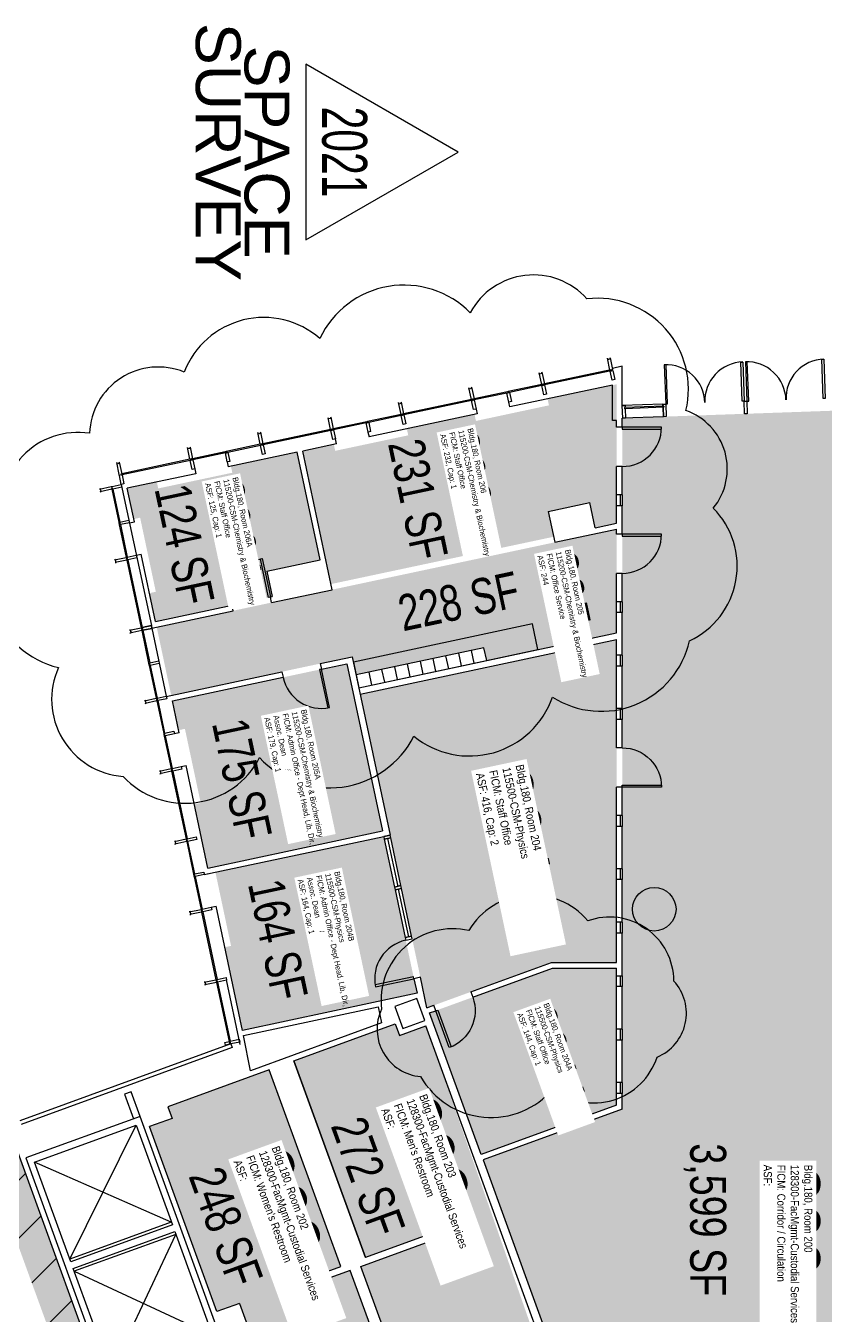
# Model space of a CAD drawing. Header units: inches. Extents: x 69211883 to 69217631, y 27675792 to 27679139.
# Drawn here: x 69214440 to 69215174, y 27677957 to 27679139 of the extents above; entities that cross this region are included whole.
import ezdxf
from ezdxf.enums import TextEntityAlignment as Align

# ---------------------------------------------------------------- set-up
doc = ezdxf.new("R2010")
doc.units = ezdxf.units.IN
doc.header["$LTSCALE"] = 0.25
doc.header["$MEASUREMENT"] = 0
doc.layers.get('0').update_dxf_attribs({"linetype": 'CONTINUOUS'})
for name, color, linetype in [('A-DOOR', 2, 'CONTINUOUS'), ('A-FLOR', 3, 'CONTINUOUS'), ('A-GLAZ', 1, 'CONTINUOUS'), ('A-IDEN-RNUM', 7, 'CONTINUOUS'), ('A-IDEN-SNUM', 4, 'CONTINUOUS'), ('A-IDEN-VNUM', 4, 'CONTINUOUS'), ('A-WALL', 5, 'CONTINUOUS'), ('AREA-TEXT', 3, 'CONTINUOUS'), ('Rooms-Capacity', 4, 'CONTINUOUS'), ('Rooms-Category-Color', 7, 'CONTINUOUS'), ('Rooms-College-Color', 7, 'CONTINUOUS'), ('Rooms-Department-Color', 7, 'CONTINUOUS'), ('Rooms-Division-Color', 7, 'CONTINUOUS'), ('Rooms-Information', 7, 'CONTINUOUS')]:
    doc.layers.add(name, color=color, linetype=linetype)
doc.layers.add('A-REV', color=1, linetype='CONTINUOUS', true_color=0xff0000)
doc.styles.add('Arial', font='arial.ttf')
doc.styles.add('CP_AREA', font='arial.ttf', dxfattribs={"height": 15})
doc.styles.add('CP_ROOMSNUMBER', font='arial.ttf', dxfattribs={"height": 1})
doc.styles.add('CP_ROOMVNUMBER', font='arial.ttf', dxfattribs={"width": 0.85, "height": 0.075})

# ---------------------------------------------------------------- blocks, each defined once
blk = doc.blocks.new('Z08D36')
at = {"linetype": 'Continuous', "lineweight": -3}
blk.add_lwpolyline([(-18, 0), (-16.25, 0), (-16.25, 36), (-18, 36)], close=True, dxfattribs=at)
blk.add_arc((-18, 0), 36, 0, 90)
blk = doc.blocks.new('Space Revision')
at = {"layer": 'A-REV', "transparency": 16777216}
blk.add_lwpolyline([(0, 2.538), (-1.465, 0), (1.465, 0)], close=True, dxfattribs=at)
at = {"layer": 'A-REV', "transparency": 16777216, "insert": (0, -0.274), "char_height": 0.75, "attachment_point": 2, "line_spacing_factor": 0.65, "style": 'Arial'}
blk.add_mtext_dynamic_manual_height_columns('SPACE\\PSURVEY', width=1.2391, gutter_width=0.0182, heights=[0], dxfattribs=at)
at = {"layer": 'A-REV', "style": 'Arial', "flags": 1}
blk.add_attdef('UPDATES', text='', height=0.75, dxfattribs=at).set_placement((1.499, 1.084), align=Align.TOP_LEFT)
at = {"layer": 'A-REV', "transparency": 16777216, "style": 'Arial', "width": 0.65}
blk.add_attdef('YEAR', text='', height=0.75, dxfattribs=at).set_placement((0, 0.646), align=Align.MIDDLE_CENTER)

msp = doc.modelspace()

# ---------------------------------------------------------------- hatches: boundary and pattern name
at = {"layer": 'Rooms-Capacity'}
h = msp.add_hatch(dxfattribs=at)
h.set_pattern_fill('ANSI31', color=256, scale=300, style=0)
h.set_pattern_definition([(45, (0, 0), (-26.516504294, 26.516504294), [])])
h.paths.add_polyline_path([(69214309.6, 27678175.8), (69214367.1, 27678196.8), (69214365, 27678202.4), (69214394.3, 27678213.1), (69214543.9, 27677802.3), (69214454.3, 27677769.7), (69214464.9, 27677740.9), (69214440.4, 27677732)])
at = {"layer": 'Rooms-Category-Color', "true_color": 0xfa9ba3}
for points in [[(69214790.1, 27678769.5), (69214791.4, 27678763.6), (69214724.4, 27678749.4), (69214723.1, 27678755.3), (69214694.6, 27678749.2), (69214720.6, 27678627.2), (69214924.9, 27678670.6), (69214919.9, 27678693.8), (69214958.1, 27678701.9), (69214963, 27678678.7), (69214982.6, 27678682.9), (69214982.6, 27678810.4), (69214919.3, 27678796.9), (69214920.5, 27678791.1), (69214853.5, 27678776.8), (69214852.3, 27678782.7)], [(69214554, 27678618.9), (69214559.5, 27678592.9), (69214666.7, 27678615.7), (69214661.7, 27678638.9), (69214710.5, 27678649.3), (69214689.5, 27678748.1), (69214628.7, 27678735.2), (69214630, 27678729.3), (69214562, 27678714.9), (69214560.8, 27678720.7), (69214533.6, 27678715), (69214539.6, 27678686.8), (69214545.4, 27678688.1), (69214559.8, 27678620.1), (69214554, 27678618.9)], [(69214860.9, 27678568.8), (69214863.4, 27678557.1), (69214982.6, 27678582.4), (69214982.6, 27678677.5), (69214927.4, 27678665.8), (69214760.8, 27678630.4), (69214725.6, 27678622.9), (69214716.1, 27678620.9), (69214560.6, 27678587.8), (69214573.9, 27678525.2), (69214740, 27678560.5), (69214743.6, 27678543.9)], [(69214747.3, 27678526.3), (69214808.5, 27678238.5), (69214922.9, 27678280.2), (69214977.8, 27678280.2), (69214982.6, 27678280.2), (69214982.6, 27678576.3)], [(69214595.2, 27678425.2), (69214601, 27678426.4), (69214586.5, 27678494.4), (69214580.8, 27678493.2), (69214575, 27678520.1), (69214735.2, 27678554.1), (69214767.8, 27678400.8), (69214607.6, 27678366.7)], [(69214614.5, 27678362.8), (69214768.9, 27678395.7), (69214799.5, 27678251.9), (69214639.3, 27678217.8), (69214623.1, 27678294.1), (69214628.8, 27678295.4)], [(69214858.2, 27678104), (69214982.6, 27678149.3), (69214982.6, 27678274.9), (69214977.8, 27678274.9), (69214923.8, 27678274.9), (69214811, 27678233.9)]]:
    msp.add_hatch(color=241, dxfattribs=at).paths.add_polyline_path(points)
at = {"layer": 'Rooms-Category-Color', "true_color": 0xadadad}
for points in [[(69214987.8, 27678779.4), (69215347.2, 27678792), (69215381.9, 27678696.9), (69215315.2, 27678696.9), (69215315.2, 27678311), (69215460.1, 27678311), (69215460.1, 27678215), (69215305.2, 27678215), (69215305.2, 27678170.5), (69215336.7, 27678170.5), (69215336.7, 27677983.3), (69215305.2, 27677983.3), (69215305.2, 27677297.9), (69214945.8, 27677285.3), (69214909.7, 27677384.4), (69215095.6, 27677452), (69214860.1, 27678099), (69214987.8, 27678145.5)], [(69214779.5, 27678223.8), (69214686.5, 27678190), (69214752.2, 27678009.6), (69214808.5, 27678030.1), (69214810.7, 27678024.2), (69214747.8, 27678001.3), (69214775.9, 27677924.3), (69214815.5, 27677938.7), (69214836.2, 27677881.6), (69214896.2, 27677903.4), (69214888.5, 27677924.6), (69214909.1, 27677932.1), (69214807.6, 27678222), (69214783.4, 27678213.2)], [(69214554.1, 27678129.7), (69214615.9, 27677960), (69214636.6, 27677967.5), (69214687.5, 27677827.5), (69214747.4, 27677849.3), (69214726.7, 27677906.4), (69214766.3, 27677920.8), (69214738.2, 27677997.8), (69214675.4, 27677975), (69214673.2, 27677980.8), (69214729.6, 27678001.4), (69214663.9, 27678181.8), (69214570.9, 27678147.9), (69214574.8, 27678137.2)]]:
    msp.add_hatch(color=253, dxfattribs=at).paths.add_polyline_path(points)
at = {"layer": 'Rooms-Category-Color', "true_color": 0xffff64}
msp.add_hatch(color=51, dxfattribs=at).paths.add_polyline_path([(69214309.6, 27678175.8), (69214367.1, 27678196.8), (69214365, 27678202.4), (69214394.3, 27678213.1), (69214543.9, 27677802.3), (69214454.3, 27677769.7), (69214464.9, 27677740.9), (69214440.4, 27677732)])
at = {"layer": 'Rooms-College-Color', "true_color": 0xffe090}
for points in [[(69214790.1, 27678769.5), (69214791.4, 27678763.6), (69214724.4, 27678749.4), (69214723.1, 27678755.3), (69214694.6, 27678749.2), (69214720.6, 27678627.2), (69214924.9, 27678670.6), (69214919.9, 27678693.8), (69214958.1, 27678701.9), (69214963, 27678678.7), (69214982.6, 27678682.9), (69214982.6, 27678810.4), (69214919.3, 27678796.9), (69214920.5, 27678791.1), (69214853.5, 27678776.8), (69214852.3, 27678782.7)], [(69214554, 27678618.9), (69214559.5, 27678592.9), (69214666.7, 27678615.7), (69214661.7, 27678638.9), (69214710.5, 27678649.3), (69214689.5, 27678748.1), (69214628.7, 27678735.2), (69214630, 27678729.3), (69214562, 27678714.9), (69214560.8, 27678720.7), (69214533.6, 27678715), (69214539.6, 27678686.8), (69214545.4, 27678688.1), (69214559.8, 27678620.1), (69214554, 27678618.9)], [(69214860.9, 27678568.8), (69214863.4, 27678557.1), (69214982.6, 27678582.4), (69214982.6, 27678677.5), (69214927.4, 27678665.8), (69214760.8, 27678630.4), (69214725.6, 27678622.9), (69214716.1, 27678620.9), (69214560.6, 27678587.8), (69214573.9, 27678525.2), (69214740, 27678560.5), (69214743.6, 27678543.9)], [(69214747.3, 27678526.3), (69214808.5, 27678238.5), (69214922.9, 27678280.2), (69214977.8, 27678280.2), (69214982.6, 27678280.2), (69214982.6, 27678576.3)], [(69214595.2, 27678425.2), (69214601, 27678426.4), (69214586.5, 27678494.4), (69214580.8, 27678493.2), (69214575, 27678520.1), (69214735.2, 27678554.1), (69214767.8, 27678400.8), (69214607.6, 27678366.7)], [(69214614.5, 27678362.8), (69214768.9, 27678395.7), (69214799.5, 27678251.9), (69214639.3, 27678217.8), (69214623.1, 27678294.1), (69214628.8, 27678295.4)], [(69214858.2, 27678104), (69214982.6, 27678149.3), (69214982.6, 27678274.9), (69214977.8, 27678274.9), (69214923.8, 27678274.9), (69214811, 27678233.9)]]:
    msp.add_hatch(color=41, dxfattribs=at).paths.add_polyline_path(points)
at = {"layer": 'Rooms-College-Color', "true_color": 0xadadad}
for points in [[(69214987.8, 27678779.4), (69215347.2, 27678792), (69215381.9, 27678696.9), (69215315.2, 27678696.9), (69215315.2, 27678311), (69215460.1, 27678311), (69215460.1, 27678215), (69215305.2, 27678215), (69215305.2, 27678170.5), (69215336.7, 27678170.5), (69215336.7, 27677983.3), (69215305.2, 27677983.3), (69215305.2, 27677297.9), (69214945.8, 27677285.3), (69214909.7, 27677384.4), (69215095.6, 27677452), (69214860.1, 27678099), (69214987.8, 27678145.5)], [(69214779.5, 27678223.8), (69214686.5, 27678190), (69214752.2, 27678009.6), (69214808.5, 27678030.1), (69214810.7, 27678024.2), (69214747.8, 27678001.3), (69214775.9, 27677924.3), (69214815.5, 27677938.7), (69214836.2, 27677881.6), (69214896.2, 27677903.4), (69214888.5, 27677924.6), (69214909.1, 27677932.1), (69214807.6, 27678222), (69214783.4, 27678213.2)], [(69214554.1, 27678129.7), (69214615.9, 27677960), (69214636.6, 27677967.5), (69214687.5, 27677827.5), (69214747.4, 27677849.3), (69214726.7, 27677906.4), (69214766.3, 27677920.8), (69214738.2, 27677997.8), (69214675.4, 27677975), (69214673.2, 27677980.8), (69214729.6, 27678001.4), (69214663.9, 27678181.8), (69214570.9, 27678147.9), (69214574.8, 27678137.2)]]:
    msp.add_hatch(color=253, dxfattribs=at).paths.add_polyline_path(points)
at = {"layer": 'Rooms-College-Color', "true_color": 0xffff64}
msp.add_hatch(color=51, dxfattribs=at).paths.add_polyline_path([(69214309.6, 27678175.8), (69214367.1, 27678196.8), (69214365, 27678202.4), (69214394.3, 27678213.1), (69214543.9, 27677802.3), (69214454.3, 27677769.7), (69214464.9, 27677740.9), (69214440.4, 27677732)])
at = {"layer": 'Rooms-Department-Color', "true_color": 0xffe090}
for points in [[(69214790.1, 27678769.5), (69214791.4, 27678763.6), (69214724.4, 27678749.4), (69214723.1, 27678755.3), (69214694.6, 27678749.2), (69214720.6, 27678627.2), (69214924.9, 27678670.6), (69214919.9, 27678693.8), (69214958.1, 27678701.9), (69214963, 27678678.7), (69214982.6, 27678682.9), (69214982.6, 27678810.4), (69214919.3, 27678796.9), (69214920.5, 27678791.1), (69214853.5, 27678776.8), (69214852.3, 27678782.7)], [(69214554, 27678618.9), (69214559.5, 27678592.9), (69214666.7, 27678615.7), (69214661.7, 27678638.9), (69214710.5, 27678649.3), (69214689.5, 27678748.1), (69214628.7, 27678735.2), (69214630, 27678729.3), (69214562, 27678714.9), (69214560.8, 27678720.7), (69214533.6, 27678715), (69214539.6, 27678686.8), (69214545.4, 27678688.1), (69214559.8, 27678620.1), (69214554, 27678618.9)], [(69214860.9, 27678568.8), (69214863.4, 27678557.1), (69214982.6, 27678582.4), (69214982.6, 27678677.5), (69214927.4, 27678665.8), (69214760.8, 27678630.4), (69214725.6, 27678622.9), (69214716.1, 27678620.9), (69214560.6, 27678587.8), (69214573.9, 27678525.2), (69214740, 27678560.5), (69214743.6, 27678543.9)], [(69214747.3, 27678526.3), (69214808.5, 27678238.5), (69214922.9, 27678280.2), (69214977.8, 27678280.2), (69214982.6, 27678280.2), (69214982.6, 27678576.3)], [(69214595.2, 27678425.2), (69214601, 27678426.4), (69214586.5, 27678494.4), (69214580.8, 27678493.2), (69214575, 27678520.1), (69214735.2, 27678554.1), (69214767.8, 27678400.8), (69214607.6, 27678366.7)], [(69214614.5, 27678362.8), (69214768.9, 27678395.7), (69214799.5, 27678251.9), (69214639.3, 27678217.8), (69214623.1, 27678294.1), (69214628.8, 27678295.4)], [(69214858.2, 27678104), (69214982.6, 27678149.3), (69214982.6, 27678274.9), (69214977.8, 27678274.9), (69214923.8, 27678274.9), (69214811, 27678233.9)], [(69214309.6, 27678175.8), (69214367.1, 27678196.8), (69214365, 27678202.4), (69214394.3, 27678213.1), (69214543.9, 27677802.3), (69214454.3, 27677769.7), (69214464.9, 27677740.9), (69214440.4, 27677732)]]:
    msp.add_hatch(color=41, dxfattribs=at).paths.add_polyline_path(points)
at = {"layer": 'Rooms-Department-Color', "true_color": 0xacacac}
for points in [[(69214987.8, 27678779.4), (69215347.2, 27678792), (69215381.9, 27678696.9), (69215315.2, 27678696.9), (69215315.2, 27678311), (69215460.1, 27678311), (69215460.1, 27678215), (69215305.2, 27678215), (69215305.2, 27678170.5), (69215336.7, 27678170.5), (69215336.7, 27677983.3), (69215305.2, 27677983.3), (69215305.2, 27677297.9), (69214945.8, 27677285.3), (69214909.7, 27677384.4), (69215095.6, 27677452), (69214860.1, 27678099), (69214987.8, 27678145.5)], [(69214779.5, 27678223.8), (69214686.5, 27678190), (69214752.2, 27678009.6), (69214808.5, 27678030.1), (69214810.7, 27678024.2), (69214747.8, 27678001.3), (69214775.9, 27677924.3), (69214815.5, 27677938.7), (69214836.2, 27677881.6), (69214896.2, 27677903.4), (69214888.5, 27677924.6), (69214909.1, 27677932.1), (69214807.6, 27678222), (69214783.4, 27678213.2)], [(69214554.1, 27678129.7), (69214615.9, 27677960), (69214636.6, 27677967.5), (69214687.5, 27677827.5), (69214747.4, 27677849.3), (69214726.7, 27677906.4), (69214766.3, 27677920.8), (69214738.2, 27677997.8), (69214675.4, 27677975), (69214673.2, 27677980.8), (69214729.6, 27678001.4), (69214663.9, 27678181.8), (69214570.9, 27678147.9), (69214574.8, 27678137.2)]]:
    msp.add_hatch(color=253, dxfattribs=at).paths.add_polyline_path(points)
at = {"layer": 'Rooms-Division-Color', "true_color": 0xffe090}
for points in [[(69214790.1, 27678769.5), (69214791.4, 27678763.6), (69214724.4, 27678749.4), (69214723.1, 27678755.3), (69214694.6, 27678749.2), (69214720.6, 27678627.2), (69214924.9, 27678670.6), (69214919.9, 27678693.8), (69214958.1, 27678701.9), (69214963, 27678678.7), (69214982.6, 27678682.9), (69214982.6, 27678810.4), (69214919.3, 27678796.9), (69214920.5, 27678791.1), (69214853.5, 27678776.8), (69214852.3, 27678782.7)], [(69214554, 27678618.9), (69214559.5, 27678592.9), (69214666.7, 27678615.7), (69214661.7, 27678638.9), (69214710.5, 27678649.3), (69214689.5, 27678748.1), (69214628.7, 27678735.2), (69214630, 27678729.3), (69214562, 27678714.9), (69214560.8, 27678720.7), (69214533.6, 27678715), (69214539.6, 27678686.8), (69214545.4, 27678688.1), (69214559.8, 27678620.1), (69214554, 27678618.9)], [(69214860.9, 27678568.8), (69214863.4, 27678557.1), (69214982.6, 27678582.4), (69214982.6, 27678677.5), (69214927.4, 27678665.8), (69214760.8, 27678630.4), (69214725.6, 27678622.9), (69214716.1, 27678620.9), (69214560.6, 27678587.8), (69214573.9, 27678525.2), (69214740, 27678560.5), (69214743.6, 27678543.9)], [(69214747.3, 27678526.3), (69214808.5, 27678238.5), (69214922.9, 27678280.2), (69214977.8, 27678280.2), (69214982.6, 27678280.2), (69214982.6, 27678576.3)], [(69214595.2, 27678425.2), (69214601, 27678426.4), (69214586.5, 27678494.4), (69214580.8, 27678493.2), (69214575, 27678520.1), (69214735.2, 27678554.1), (69214767.8, 27678400.8), (69214607.6, 27678366.7)], [(69214614.5, 27678362.8), (69214768.9, 27678395.7), (69214799.5, 27678251.9), (69214639.3, 27678217.8), (69214623.1, 27678294.1), (69214628.8, 27678295.4)], [(69214858.2, 27678104), (69214982.6, 27678149.3), (69214982.6, 27678274.9), (69214977.8, 27678274.9), (69214923.8, 27678274.9), (69214811, 27678233.9)], [(69214309.6, 27678175.8), (69214367.1, 27678196.8), (69214365, 27678202.4), (69214394.3, 27678213.1), (69214543.9, 27677802.3), (69214454.3, 27677769.7), (69214464.9, 27677740.9), (69214440.4, 27677732)]]:
    msp.add_hatch(color=41, dxfattribs=at).paths.add_polyline_path(points)
at = {"layer": 'Rooms-Division-Color', "true_color": 0xadadad}
for points in [[(69214987.8, 27678779.4), (69215347.2, 27678792), (69215381.9, 27678696.9), (69215315.2, 27678696.9), (69215315.2, 27678311), (69215460.1, 27678311), (69215460.1, 27678215), (69215305.2, 27678215), (69215305.2, 27678170.5), (69215336.7, 27678170.5), (69215336.7, 27677983.3), (69215305.2, 27677983.3), (69215305.2, 27677297.9), (69214945.8, 27677285.3), (69214909.7, 27677384.4), (69215095.6, 27677452), (69214860.1, 27678099), (69214987.8, 27678145.5)], [(69214779.5, 27678223.8), (69214686.5, 27678190), (69214752.2, 27678009.6), (69214808.5, 27678030.1), (69214810.7, 27678024.2), (69214747.8, 27678001.3), (69214775.9, 27677924.3), (69214815.5, 27677938.7), (69214836.2, 27677881.6), (69214896.2, 27677903.4), (69214888.5, 27677924.6), (69214909.1, 27677932.1), (69214807.6, 27678222), (69214783.4, 27678213.2)], [(69214554.1, 27678129.7), (69214615.9, 27677960), (69214636.6, 27677967.5), (69214687.5, 27677827.5), (69214747.4, 27677849.3), (69214726.7, 27677906.4), (69214766.3, 27677920.8), (69214738.2, 27677997.8), (69214675.4, 27677975), (69214673.2, 27677980.8), (69214729.6, 27678001.4), (69214663.9, 27678181.8), (69214570.9, 27678147.9), (69214574.8, 27678137.2)]]:
    msp.add_hatch(color=253, dxfattribs=at).paths.add_polyline_path(points)

# ---------------------------------------------------------------- linework, layer by layer
at = {"layer": 'A-DOOR'}
for points in [[(69215027.6, 27678792.3), (69215029.3, 27678792.4), (69215028.1, 27678828.4), (69215026.3, 27678828.3)], [(69215099.5, 27678794.8), (69215097.8, 27678794.8), (69215096.5, 27678830.8), (69215098.3, 27678830.8)], [(69215102, 27678794.9), (69215103.8, 27678795), (69215102.5, 27678831), (69215100.8, 27678830.9)], [(69215174, 27678797.4), (69215172.2, 27678797.4), (69215171, 27678833.4), (69215172.7, 27678833.4)]]:
    msp.add_lwpolyline(points, close=True, dxfattribs=at)
for centre, start, end in [((69215027.8, 27678792.6), 1.6487, 92.3543), ((69215099.3, 27678795.1), 91.6461, 182.3531), ((69215102.2, 27678795.2), 1.6487, 92.3543), ((69215173.8, 27678797.7), 91.6461, 182.3531)]:
    msp.add_arc(centre, 35.8, start, end, dxfattribs=at)
at = {"layer": 'A-FLOR'}
for p, q in [((69214837.5, 27678563.8), (69214840, 27678552.1)), ((69214849.2, 27678566.3), (69214851.7, 27678554.6)), ((69214778.8, 27678551.4), (69214781.3, 27678539.6)), ((69214790.5, 27678553.9), (69214793, 27678542.1)), ((69214802.2, 27678556.4), (69214804.7, 27678544.6)), ((69214814, 27678558.9), (69214816.5, 27678547.1)), ((69214825.7, 27678561.3), (69214828.2, 27678549.6)), ((69214755.3, 27678546.4), (69214757.8, 27678534.6)), ((69214767, 27678548.9), (69214769.5, 27678537.1))]:
    msp.add_line(p, q, dxfattribs=at)
for points in [[(69214746.1, 27678532.1), (69214910.4, 27678567.1), (69214905.4, 27678590.6), (69214741.1, 27678555.6)], [(69214746.1, 27678532.1), (69214863.4, 27678557.1), (69214860.9, 27678568.8), (69214743.6, 27678543.9)]]:
    msp.add_lwpolyline(points, close=True, dxfattribs=at)
at = {"layer": 'A-GLAZ'}
for p, q in [((69214977.4, 27678823.7), (69214916.3, 27678810.8)), ((69214977.6, 27678822.8), (69214916.5, 27678809.8)), ((69214913.9, 27678810.2), (69214883.1, 27678803.7)), ((69214882.6, 27678803.6), (69214851.8, 27678797)), ((69214881.8, 27678802.4), (69214852, 27678796.1)), ((69214881.8, 27678802.4), (69214882.8, 27678802.6)), ((69214883.6, 27678794.1), (69214881.8, 27678802.4)), ((69214883.1, 27678803.7), (69214882.6, 27678803.6)), ((69214882.8, 27678802.6), (69214882.6, 27678803.6)), ((69214883.1, 27678803.7), (69214883.3, 27678802.7)), ((69214883.3, 27678802.7), (69214884.3, 27678802.9)), ((69214914.1, 27678809.3), (69214884.3, 27678802.9)), ((69214884.3, 27678802.9), (69214886, 27678794.6)), ((69214849.3, 27678796.5), (69214787.2, 27678783.3)), ((69214849.5, 27678795.5), (69214787.4, 27678782.3)), ((69214886, 27678794.6), (69214883.6, 27678794.1)), ((69215025.1, 27678792.2), (69214987.8, 27678790.9)), ((69215025.9, 27678790.3), (69214989.7, 27678789)), ((69215025.9, 27678789.3), (69214989.7, 27678788)), ((69214989.7, 27678789), (69214989.7, 27678788)), ((69215025.1, 27678792.2), (69215025.1, 27678790.2)), ((69215025.2, 27678789.2), (69215025.5, 27678780.7)), ((69215025.9, 27678790.3), (69215025.9, 27678789.3)), ((69214753.5, 27678776.1), (69214722.6, 27678769.6)), ((69214752.7, 27678775), (69214722.9, 27678768.6)), ((69214752.7, 27678775), (69214753.7, 27678775.2)), ((69214754.5, 27678766.6), (69214752.7, 27678775)), ((69214753.5, 27678776.1), (69214753.9, 27678776.2)), ((69214753.7, 27678775.2), (69214753.5, 27678776.1)), ((69214784.8, 27678782.8), (69214753.9, 27678776.2)), ((69214753.9, 27678776.2), (69214754.2, 27678775.3)), ((69214754.2, 27678775.3), (69214755.1, 27678775.5)), ((69214785, 27678781.8), (69214755.1, 27678775.5)), ((69214755.1, 27678775.5), (69214756.9, 27678767.2)), ((69215025.5, 27678780.7), (69214988, 27678779.4)), ((69214720.2, 27678769.1), (69214658.1, 27678755.9)), ((69214720.4, 27678768.1), (69214658.3, 27678754.9)), ((69214756.9, 27678767.2), (69214754.5, 27678766.6)), ((69214655.6, 27678755.4), (69214625.8, 27678749)), ((69214655.9, 27678754.4), (69214626, 27678748)), ((69214591.1, 27678741.6), (69214528.6, 27678728.3)), ((69214591.3, 27678740.6), (69214528.8, 27678727.4)), ((69214623.4, 27678748.5), (69214593.5, 27678742.1)), ((69214623.6, 27678747.5), (69214593.7, 27678741.2)), ((69214624.3, 27678748.7), (69214623.4, 27678748.5)), ((69214623.6, 27678747.5), (69214624.6, 27678747.7)), ((69214625.3, 27678739.2), (69214623.6, 27678747.5)), ((69214624.8, 27678748.8), (69214624.3, 27678748.7)), ((69214624.6, 27678747.7), (69214624.3, 27678748.7)), ((69214625.8, 27678749), (69214624.8, 27678748.8)), ((69214624.8, 27678748.8), (69214625, 27678747.8)), ((69214625, 27678747.8), (69214626, 27678748)), ((69214627.8, 27678739.7), (69214625.3, 27678739.2)), ((69214626, 27678748), (69214627.8, 27678739.7)), ((69214528.1, 27678718.5), (69214555.7, 27678589.1)), ((69214519.4, 27678714.1), (69214525.8, 27678683.9)), ((69214520.3, 27678714.3), (69214526.8, 27678684.1)), ((69214982.6, 27678699), (69214982.6, 27678709)), ((69214985.8, 27678709), (69214985.8, 27678699)), ((69214987.8, 27678709), (69214987.8, 27678699)), ((69214525.8, 27678683.9), (69214526, 27678682.9)), ((69214526, 27678682.9), (69214527, 27678683.1)), ((69214526, 27678682.9), (69214526.1, 27678682.4)), ((69214527.1, 27678682.7), (69214526.1, 27678682.4)), ((69214526.1, 27678682.4), (69214526.3, 27678681.5)), ((69214526.3, 27678681.5), (69214532.6, 27678651.6)), ((69214526.8, 27678684.1), (69214535.1, 27678685.9)), ((69214527, 27678683.1), (69214526.8, 27678684.1)), ((69214527.3, 27678681.7), (69214527.1, 27678682.7)), ((69214535.6, 27678683.4), (69214527.3, 27678681.7)), ((69214527.3, 27678681.7), (69214533.6, 27678651.8)), ((69214535.1, 27678685.9), (69214535.6, 27678683.4)), ((69214533.2, 27678649.2), (69214546.4, 27678587.1)), ((69214534.1, 27678649.4), (69214547.3, 27678587.3)), ((69214982.6, 27678601), (69214982.6, 27678611)), ((69214985.8, 27678611), (69214985.8, 27678601)), ((69214987.8, 27678611), (69214987.8, 27678601)), ((69214555.7, 27678589.1), (69214556.2, 27678586.6)), ((69214556.1, 27678586.9), (69214569.4, 27678524.3)), ((69214536.6, 27678585), (69214537.1, 27678582.6)), ((69214546.9, 27678584.6), (69214553.2, 27678554.8)), ((69214547.9, 27678584.8), (69214554.2, 27678555)), ((69214982.6, 27678552), (69214982.6, 27678562)), ((69214985.8, 27678562), (69214985.8, 27678552)), ((69214987.8, 27678562), (69214987.8, 27678552)), ((69214553.2, 27678554.8), (69214553.4, 27678553.8)), ((69214553.4, 27678553.8), (69214554.4, 27678554)), ((69214553.4, 27678553.8), (69214553.5, 27678553.3)), ((69214554.5, 27678553.5), (69214553.5, 27678553.3)), ((69214553.5, 27678553.3), (69214553.7, 27678552.4)), ((69214553.7, 27678552.4), (69214560.1, 27678522.5)), ((69214554.2, 27678555), (69214562.5, 27678556.8)), ((69214554.4, 27678554), (69214554.2, 27678555)), ((69214554.7, 27678552.6), (69214554.5, 27678553.5)), ((69214563, 27678554.3), (69214554.7, 27678552.6)), ((69214554.7, 27678552.6), (69214561.1, 27678522.7)), ((69214562.5, 27678556.8), (69214563, 27678554.3)), ((69214560.6, 27678520.1), (69214567, 27678490.2)), ((69214561.6, 27678520.3), (69214567.9, 27678490.4)), ((69214982.6, 27678503), (69214982.6, 27678513)), ((69214985.8, 27678513), (69214985.8, 27678503)), ((69214987.8, 27678513), (69214987.8, 27678503)), ((69214567.9, 27678490.4), (69214576.2, 27678492.2)), ((69214576.2, 27678492.2), (69214576.8, 27678489.8)), ((69214576.2, 27678492.2), (69214576.8, 27678489.8)), ((69214567, 27678490.2), (69214567.2, 27678489.3)), ((69214567.2, 27678489.3), (69214568.1, 27678489.5)), ((69214567.2, 27678489.3), (69214567.3, 27678488.8)), ((69214568.2, 27678489), (69214567.3, 27678488.8)), ((69214567.3, 27678488.8), (69214567.5, 27678487.8)), ((69214567.5, 27678487.8), (69214573.8, 27678458)), ((69214568.1, 27678489.5), (69214567.9, 27678490.4)), ((69214568.4, 27678488), (69214568.2, 27678489)), ((69214576.8, 27678489.8), (69214568.4, 27678488)), ((69214568.4, 27678488), (69214574.8, 27678458.2)), ((69214574.3, 27678455.5), (69214587.5, 27678393.4)), ((69214575.3, 27678455.7), (69214588.5, 27678393.6)), ((69214583.1, 27678459.9), (69214583.6, 27678457.5)), ((69214982.6, 27678405), (69214982.6, 27678415)), ((69214985.8, 27678415), (69214985.8, 27678405)), ((69214987.8, 27678415), (69214987.8, 27678405)), ((69214588.1, 27678391), (69214594.4, 27678361.1)), ((69214589, 27678391.2), (69214595.4, 27678361.3)), ((69214772.4, 27678393.8), (69214781.7, 27678349.9)), ((69214594.4, 27678361.1), (69214594.6, 27678360.1)), ((69214595.4, 27678361.3), (69214603.7, 27678363.1)), ((69214595.6, 27678360.4), (69214595.4, 27678361.3)), ((69214604.2, 27678360.7), (69214595.9, 27678358.9)), ((69214603.7, 27678363.1), (69214604.2, 27678360.7)), ((69214982.6, 27678356.1), (69214982.6, 27678366.1)), ((69214985.8, 27678366.1), (69214985.8, 27678356.1)), ((69214987.8, 27678366.1), (69214987.8, 27678356.1)), ((69214594.6, 27678360.1), (69214595.6, 27678360.4)), ((69214594.6, 27678360.1), (69214594.7, 27678359.7)), ((69214595.7, 27678359.9), (69214594.7, 27678359.7)), ((69214594.7, 27678359.7), (69214594.9, 27678358.7)), ((69214594.9, 27678358.7), (69214601.3, 27678328.8)), ((69214595.9, 27678358.9), (69214595.7, 27678359.9)), ((69214595.9, 27678358.9), (69214602.2, 27678329.1)), ((69214782.2, 27678347.5), (69214791.6, 27678303.6)), ((69214601.8, 27678326.4), (69214615, 27678264.3)), ((69214602.8, 27678326.6), (69214616, 27678264.5)), ((69214610.5, 27678330.8), (69214611.1, 27678328.4)), ((69214982.6, 27678307), (69214982.6, 27678317)), ((69214985.8, 27678317), (69214985.8, 27678307)), ((69214987.8, 27678317), (69214987.8, 27678307)), ((69214982.6, 27678258), (69214982.6, 27678268)), ((69214985.8, 27678268), (69214985.8, 27678258)), ((69214987.8, 27678268), (69214987.8, 27678258)), ((69214615.5, 27678261.8), (69214627, 27678207.7)), ((69214616.5, 27678262.1), (69214628, 27678207.9)), ((69214637.3, 27678204.8), (69214624.7, 27678264.1)), ((69214982.6, 27678209), (69214982.6, 27678219)), ((69214985.8, 27678219), (69214985.8, 27678209)), ((69214987.8, 27678219), (69214987.8, 27678209)), ((69214982.6, 27678160), (69214982.6, 27678170)), ((69214985.8, 27678170), (69214985.8, 27678160)), ((69214987.8, 27678170), (69214987.8, 27678160)), ((69214480.9, 27678008.2), (69214541.7, 27678131)), ((69214574, 27678042.1), (69214448.5, 27678097.1)), ((69214574, 27678042.1), (69214480.9, 27678008.2)), ((69214578.1, 27678030.8), (69214485, 27677996.9)), ((69214518.8, 27677904.1), (69214578.1, 27678030.8)), ((69214485, 27677996.9), (69214611.9, 27677938))]:
    msp.add_line(p, q, dxfattribs=at)
for points in [[(69214980.9, 27678814.8), (69214978.4, 27678814.2), (69214976.6, 27678822.6), (69214977.6, 27678822.8), (69214977.4, 27678823.7), (69214976.4, 27678823.5), (69214974.2, 27678834.3), (69214974.4, 27678833.3), (69214976.8, 27678833.8), (69214976.6, 27678834.8), (69214978.9, 27678824.1), (69214977.9, 27678823.8), (69214978.1, 27678822.9), (69214979.1, 27678823.1)], [(69214918.3, 27678801.5), (69214915.9, 27678800.9), (69214914.1, 27678809.3), (69214915.1, 27678809.5), (69214914.9, 27678810.4), (69214913.9, 27678810.2), (69214911.6, 27678821), (69214911.8, 27678820), (69214914.2, 27678820.5), (69214914, 27678821.5), (69214916.3, 27678810.8), (69214915.3, 27678810.6), (69214915.6, 27678809.6), (69214916.5, 27678809.8)], [(69214853.7, 27678787.7), (69214851.3, 27678787.2), (69214849.5, 27678795.5), (69214850.5, 27678795.7), (69214850.3, 27678796.7), (69214849.3, 27678796.5), (69214847, 27678807.3), (69214847.2, 27678806.3), (69214849.7, 27678806.8), (69214849.5, 27678807.8), (69214851.8, 27678797), (69214850.8, 27678796.8), (69214851, 27678795.9), (69214852, 27678796.1)], [(69214789.2, 27678774), (69214786.7, 27678773.5), (69214785, 27678781.8), (69214785.9, 27678782), (69214785.7, 27678783), (69214784.8, 27678782.8), (69214782.5, 27678793.6), (69214782.7, 27678792.6), (69214785.1, 27678793.1), (69214784.9, 27678794.1), (69214787.2, 27678783.3), (69214786.2, 27678783.1), (69214786.4, 27678782.1), (69214787.4, 27678782.3)], [(69215099.5, 27678794.8), (69215102, 27678794.9), (69215102.4, 27678783.4), (69215099.9, 27678783.3)], [(69214724.6, 27678760.3), (69214722.2, 27678759.8), (69214720.4, 27678768.1), (69214721.4, 27678768.3), (69214721.2, 27678769.3), (69214720.2, 27678769.1), (69214717.9, 27678779.8), (69214718.1, 27678778.9), (69214720.6, 27678779.4), (69214720.4, 27678780.4), (69214722.6, 27678769.6), (69214721.7, 27678769.4), (69214721.9, 27678768.4), (69214722.9, 27678768.6)], [(69214660.1, 27678746.6), (69214657.6, 27678746.1), (69214655.9, 27678754.4), (69214656.8, 27678754.6), (69214656.6, 27678755.6), (69214655.6, 27678755.4), (69214653.4, 27678766.1), (69214653.6, 27678765.1), (69214656, 27678765.7), (69214655.8, 27678766.6), (69214658.1, 27678755.9), (69214657.1, 27678755.7), (69214657.3, 27678754.7), (69214658.3, 27678754.9)], [(69214595.5, 27678732.9), (69214593.1, 27678732.3), (69214591.3, 27678740.6), (69214592.3, 27678740.9), (69214592.1, 27678741.8), (69214591.1, 27678741.6), (69214588.8, 27678752.4), (69214589, 27678751.4), (69214591.5, 27678751.9), (69214591.2, 27678752.9), (69214593.5, 27678742.1), (69214592.6, 27678741.9), (69214592.8, 27678741), (69214593.7, 27678741.2)], [(69214530.6, 27678719.1), (69214528.1, 27678718.5), (69214526.4, 27678726.8), (69214526.3, 27678727.2), (69214526.2, 27678727.5), (69214526.2, 27678727.8), (69214523.9, 27678738.6), (69214524.1, 27678737.6), (69214526.5, 27678738.1), (69214526.3, 27678739.1), (69214528.6, 27678728.3), (69214527.6, 27678728.1), (69214527.8, 27678727.2), (69214528.8, 27678727.4)], [(69214528.1, 27678718.5), (69214528.7, 27678716.1), (69214520.3, 27678714.3), (69214520.1, 27678715.3), (69214519.2, 27678715.1), (69214519.4, 27678714.1), (69214508.6, 27678711.8), (69214509.6, 27678712), (69214509.1, 27678714.5), (69214508.1, 27678714.3), (69214518.8, 27678716.6), (69214519, 27678716.6), (69214519.4, 27678716.7), (69214519.8, 27678716.8)], [(69214541.9, 27678653.6), (69214542.5, 27678651.2), (69214534.1, 27678649.4), (69214533.9, 27678650.4), (69214533, 27678650.2), (69214533.2, 27678649.2), (69214522.4, 27678646.9), (69214523.4, 27678647.1), (69214522.9, 27678649.6), (69214521.9, 27678649.3), (69214532.6, 27678651.6), (69214532.9, 27678650.7), (69214533.8, 27678650.9), (69214533.6, 27678651.8)], [(69214555.7, 27678589.1), (69214556.2, 27678586.6), (69214547.9, 27678584.8), (69214547.7, 27678585.8), (69214546.7, 27678585.6), (69214546.9, 27678584.6), (69214536.1, 27678582.3), (69214537.1, 27678582.6), (69214536.6, 27678585), (69214535.6, 27678584.8), (69214546.4, 27678587.1), (69214546.6, 27678586.1), (69214547.6, 27678586.3), (69214547.3, 27678587.3)], [(69214547.3, 27678587.3), (69214547.9, 27678584.8), (69214556.2, 27678586.6), (69214555.7, 27678589.1)], [(69214569.4, 27678524.5), (69214569.9, 27678522), (69214561.6, 27678520.3), (69214561.4, 27678521.3), (69214560.4, 27678521.1), (69214560.6, 27678520.1), (69214549.9, 27678517.8), (69214550.8, 27678518), (69214550.3, 27678520.4), (69214549.3, 27678520.2), (69214560.1, 27678522.5), (69214560.3, 27678521.5), (69214561.3, 27678521.7), (69214561.1, 27678522.7)], [(69214583.1, 27678459.9), (69214583.6, 27678457.5), (69214575.3, 27678455.7), (69214575.1, 27678456.7), (69214574.1, 27678456.5), (69214574.3, 27678455.5), (69214563.6, 27678453.2), (69214564.6, 27678453.4), (69214564, 27678455.9), (69214563.1, 27678455.7), (69214573.8, 27678458), (69214574, 27678457), (69214575, 27678457.2), (69214574.8, 27678458.2)], [(69214768.9, 27678395.7), (69214769.4, 27678393.2), (69214775.3, 27678394.5), (69214774.8, 27678396.9)], [(69214596.8, 27678395.4), (69214597.3, 27678392.9), (69214589, 27678391.2), (69214588.8, 27678392.1), (69214587.8, 27678391.9), (69214588.1, 27678391), (69214577.3, 27678388.7), (69214578.3, 27678388.9), (69214577.8, 27678391.3), (69214576.8, 27678391.1), (69214587.5, 27678393.4), (69214587.7, 27678392.4), (69214588.7, 27678392.6), (69214588.5, 27678393.6)], [(69214778.8, 27678349.3), (69214784.7, 27678350.6), (69214775.3, 27678394.5), (69214769.4, 27678393.2)], [(69214778.8, 27678349.3), (69214779.3, 27678346.9), (69214785.2, 27678348.1), (69214784.7, 27678350.6)], [(69214788.6, 27678303), (69214794.5, 27678304.2), (69214785.2, 27678348.1), (69214779.3, 27678346.9)], [(69214610.5, 27678330.8), (69214611.1, 27678328.4), (69214602.8, 27678326.6), (69214602.5, 27678327.6), (69214601.6, 27678327.4), (69214601.8, 27678326.4), (69214591, 27678324.1), (69214592, 27678324.3), (69214591.5, 27678326.8), (69214590.5, 27678326.6), (69214601.3, 27678328.8), (69214601.5, 27678327.9), (69214602.4, 27678328.1), (69214602.2, 27678329.1)], [(69214788.6, 27678303), (69214789.2, 27678300.5), (69214795, 27678301.8), (69214794.5, 27678304.2)], [(69214624.3, 27678266.3), (69214624.8, 27678263.8), (69214616.5, 27678262.1), (69214616.3, 27678263), (69214615.3, 27678262.8), (69214615.5, 27678261.8), (69214604.7, 27678259.6), (69214605.7, 27678259.8), (69214605.2, 27678262.2), (69214604.2, 27678262), (69214615, 27678264.3), (69214615.2, 27678263.3), (69214616.2, 27678263.5), (69214616, 27678264.5)], [(69214779.1, 27678239.7), (69214786.4, 27678219.6), (69214806.5, 27678226.9), (69214799.2, 27678247)], [(69214623.1, 27678206.9), (69214627, 27678207.7), (69214627.2, 27678206.7), (69214628.2, 27678206.9), (69214628, 27678207.9), (69214636.3, 27678209.7), (69214636.8, 27678207.2), (69214628.5, 27678205.5), (69214628.3, 27678206.4), (69214627.3, 27678206.2), (69214627.5, 27678205.3), (69214623.6, 27678204.4)], [(69214515, 27677896.1), (69214619.9, 27677934.3), (69214545.4, 27678139), (69214440.5, 27678100.9)]]:
    msp.add_lwpolyline(points, close=True, dxfattribs=at)
for points in [[(69214990.5, 27678788), (69214990.7, 27678779.5), (69214988.3, 27678779.4), (69214987.8, 27678790.9), (69214990.3, 27678791), (69214990.4, 27678789)], [(69215025.1, 27678790.2), (69215025.1, 27678792.2), (69215027.6, 27678792.3), (69215028, 27678780.8), (69215025.5, 27678780.7), (69215025.2, 27678789.2)], [(69214545.4, 27678139), (69214537.2, 27678161.5), (69214531.1, 27678159.3), (69214539.3, 27678136.8)]]:
    msp.add_lwpolyline(points, dxfattribs=at)
at = {"layer": 'A-REV'}
for points in [[(69214955.4, 27678888.8, 0.520567), (69214848.3, 27678876, 0.520567), (69214710.3, 27678852.5, 0.520567), (69214585.9, 27678821.6, 0.520567), (69214499, 27678765.5, 0.520567), (69214419.5, 27678682.4, 0.520567), (69214470.5, 27678550.6, 0.520567), (69214529.8, 27678450.8, 0.520567), (69214655, 27678468.1, 0.520567), (69214796.6, 27678487.7, 0.520567), (69214923.8, 27678523.6, 0.520567), (69215049.5, 27678575.2, 0.520567), (69215071.3, 27678696.8, 0.520567), (69215046.2, 27678786.3, 0.520567)], [(69215035.1, 27678263.1, 0.520567), (69214956.1, 27678318.2, 0.520567), (69214847.1, 27678309.4, 0.520567), (69214766.9, 27678237.4, 0.520567), (69214802.7, 27678175.5, 0.520567), (69214924.3, 27678164.4, 0.520567), (69215019.7, 27678193.3, 0.520567)]]:
    msp.add_lwpolyline(points, format="xyb", close=True, dxfattribs=at)
at = {"layer": 'A-WALL'}
for p, q in [((69214987.8, 27678827), (69214978.7, 27678825)), ((69214987.8, 27678790.9), (69214987.8, 27678827)), ((69214978.7, 27678809.6), (69214884.5, 27678789.6)), ((69214978.7, 27678777.2), (69214978.7, 27678809.6)), ((69214853.7, 27678787.7), (69214854.7, 27678783.2)), ((69214884.5, 27678789.6), (69214883.6, 27678794.1)), ((69214854.7, 27678783.2), (69214755.4, 27678762.1)), ((69214982.6, 27678777.2), (69214978.7, 27678777.2)), ((69214982.6, 27678771), (69214982.6, 27678777.2)), ((69214987.8, 27678771), (69214987.8, 27678779.4)), ((69214754.4, 27678766.6), (69214755.4, 27678762.1)), ((69214987.8, 27678771), (69214982.6, 27678771)), ((69214725.6, 27678755.8), (69214694.6, 27678749.2)), ((69214725.6, 27678755.8), (69214724.6, 27678760.3)), ((69214625.3, 27678739.2), (69214626.3, 27678734.7)), ((69214689.5, 27678748.1), (69214626.3, 27678734.7)), ((69214710.5, 27678649.3), (69214689.5, 27678748.1)), ((69214721.7, 27678622), (69214694.6, 27678749.2)), ((69214596.5, 27678728.3), (69214533.6, 27678715)), ((69214595.5, 27678732.9), (69214596.5, 27678728.3)), ((69214982.6, 27678709), (69214982.6, 27678735)), ((69214987.8, 27678735), (69214982.6, 27678735)), ((69214987.8, 27678709), (69214987.8, 27678735)), ((69214540.1, 27678684.4), (69214533.6, 27678715)), ((69214987.8, 27678709), (69214982.6, 27678709)), ((69214919.9, 27678693.8), (69214958.1, 27678701.9)), ((69214919.9, 27678693.8), (69214926, 27678665.5)), ((69214963, 27678678.7), (69214958.1, 27678701.9)), ((69214982.6, 27678682.9), (69214982.6, 27678699)), ((69214987.8, 27678699), (69214982.6, 27678699)), ((69214987.8, 27678673), (69214987.8, 27678698.9)), ((69214535.6, 27678683.4), (69214540.1, 27678684.4)), ((69214963, 27678678.7), (69214982.6, 27678682.9)), ((69214926, 27678665.5), (69214982.6, 27678677.5)), ((69214982.6, 27678673), (69214982.6, 27678677.5)), ((69214987.8, 27678673), (69214982.6, 27678673)), ((69214541.9, 27678653.6), (69214546.4, 27678654.6)), ((69214559.5, 27678592.9), (69214546.4, 27678654.6)), ((69214661.7, 27678638.9), (69214710.5, 27678649.3)), ((69214661.7, 27678638.9), (69214666.7, 27678615.7)), ((69214982.6, 27678611), (69214982.6, 27678637)), ((69214987.8, 27678637), (69214982.6, 27678637)), ((69214987.8, 27678611), (69214987.8, 27678637)), ((69214666, 27678610.2), (69214721.7, 27678622)), ((69214664.9, 27678615.3), (69214666.7, 27678615.7)), ((69214666, 27678610.2), (69214664.9, 27678615.3)), ((69214987.8, 27678611), (69214982.6, 27678611)), ((69214556.1, 27678586.8), (69214630.8, 27678602.7)), ((69214559.5, 27678592.9), (69214629.7, 27678607.9)), ((69214630.8, 27678602.7), (69214629.7, 27678607.9)), ((69214982.6, 27678582.4), (69214982.6, 27678601)), ((69214987.8, 27678601), (69214982.6, 27678601)), ((69214987.8, 27678562), (69214987.8, 27678601)), ((69214746.1, 27678532.1), (69214982.6, 27678582.4)), ((69214747.3, 27678526.3), (69214982.6, 27678576.3)), ((69214982.6, 27678562), (69214982.6, 27678576.3)), ((69214987.8, 27678562), (69214982.6, 27678562)), ((69214710.7, 27678554.3), (69214740, 27678560.5)), ((69214710.7, 27678554.3), (69214711.8, 27678549.1)), ((69214711.8, 27678549.1), (69214735.2, 27678554.1)), ((69214735.2, 27678554.1), (69214767.8, 27678400.8)), ((69214740, 27678560.5), (69214774.8, 27678396.9)), ((69214982.6, 27678513), (69214982.6, 27678552)), ((69214987.8, 27678552), (69214982.6, 27678552)), ((69214987.8, 27678513), (69214987.8, 27678552)), ((69214569.4, 27678524.2), (69214675.5, 27678546.8)), ((69214575, 27678520.1), (69214676.6, 27678541.7)), ((69214675.5, 27678546.8), (69214676.6, 27678541.7)), ((69214581.3, 27678490.7), (69214575, 27678520.1)), ((69214987.8, 27678513), (69214982.6, 27678513)), ((69214982.6, 27678477), (69214982.6, 27678503)), ((69214987.8, 27678503), (69214982.6, 27678503)), ((69214987.8, 27678477), (69214987.8, 27678503)), ((69214987.8, 27678477), (69214987.8, 27678502.9)), ((69214581.3, 27678490.7), (69214576.7, 27678489.8)), ((69214987.8, 27678477), (69214982.6, 27678477)), ((69214583.1, 27678459.9), (69214587.6, 27678460.9)), ((69214607.6, 27678366.7), (69214587.6, 27678460.9)), ((69214982.6, 27678415), (69214982.6, 27678441)), ((69214987.8, 27678441), (69214982.6, 27678441)), ((69214987.8, 27678415), (69214987.8, 27678441)), ((69214987.8, 27678415), (69214982.6, 27678415)), ((69214604.2, 27678360.7), (69214774.8, 27678396.9)), ((69214607.6, 27678366.7), (69214767.8, 27678400.8)), ((69214982.6, 27678366.1), (69214982.6, 27678405)), ((69214987.8, 27678405), (69214982.6, 27678405)), ((69214987.8, 27678366.1), (69214987.8, 27678405)), ((69214604.2, 27678360.7), (69214608.7, 27678361.6)), ((69214987.8, 27678366.1), (69214982.6, 27678366.1)), ((69214987.8, 27678356.1), (69214982.6, 27678356.1)), ((69214982.6, 27678317), (69214982.6, 27678356)), ((69214987.8, 27678317), (69214987.8, 27678356)), ((69214610.5, 27678330.8), (69214615.1, 27678331.8)), ((69214639.3, 27678217.8), (69214615.1, 27678331.8)), ((69214987.8, 27678317), (69214982.6, 27678317)), ((69214982.6, 27678280.2), (69214982.6, 27678307)), ((69214987.8, 27678307), (69214982.6, 27678307)), ((69214987.8, 27678268), (69214987.8, 27678307)), ((69214848.8, 27678253.2), (69214922.9, 27678280.2)), ((69214922.9, 27678280.2), (69214982.6, 27678280.2)), ((69214802.5, 27678266.6), (69214796.6, 27678265.3)), ((69214808.5, 27678238.5), (69214802.5, 27678266.6)), ((69214850.6, 27678248.3), (69214923.8, 27678274.9)), ((69214923.8, 27678274.9), (69214982.6, 27678274.9)), ((69214982.6, 27678268), (69214982.6, 27678274.9)), ((69214982.6, 27678268), (69214987.8, 27678268)), ((69214796.6, 27678265.3), (69214799.5, 27678251.9)), ((69214982.6, 27678219), (69214982.6, 27678258)), ((69214987.8, 27678258), (69214982.6, 27678258)), ((69214987.8, 27678219), (69214987.8, 27678258)), ((69214799.5, 27678251.9), (69214639.3, 27678217.8)), ((69214848.8, 27678253.2), (69214850.6, 27678248.3)), ((69214808.5, 27678238.5), (69214815, 27678240.9)), ((69214811, 27678233.9), (69214816.7, 27678235.9)), ((69214858.3, 27678103.9), (69214811, 27678233.9)), ((69214816.7, 27678235.9), (69214815, 27678240.9)), ((69214912.7, 27677933.4), (69214807.6, 27678222)), ((69214987.8, 27678219), (69214982.6, 27678219)), ((69214543.9, 27677802.3), (69214394.3, 27678213.1)), ((69214982.6, 27678170), (69214982.6, 27678209)), ((69214987.8, 27678209), (69214982.6, 27678209)), ((69214987.8, 27678170), (69214987.8, 27678209)), ((69214628.5, 27678205.5), (69214435, 27678135)), ((69214629.7, 27678202.1), (69214436.2, 27678131.6)), ((69214628.5, 27678205.5), (69214629.7, 27678202.1)), ((69214686.5, 27678190), (69214752.2, 27678009.6)), ((69214987.8, 27678170), (69214982.6, 27678170)), ((69214982.6, 27678149.2), (69214982.6, 27678160)), ((69214987.8, 27678160), (69214982.6, 27678160)), ((69214987.8, 27678145.5), (69214987.8, 27678160)), ((69214982.6, 27678149.2), (69214858.3, 27678103.9)), ((69214615.9, 27677960), (69214554.1, 27678129.7)), ((69214636.6, 27677967.5), (69214615.9, 27677960)), ((69214636.6, 27677967.5), (69214687.5, 27677827.5))]:
    msp.add_line(p, q, dxfattribs=at)
for points in [[(69214646.6, 27678180.9), (69214640.2, 27678213.3), (69214763.9, 27678239.6), (69214767, 27678224.7), (69214646.6, 27678180.9)], [(69214575, 27678039.4), (69214481.9, 27678005.5), (69214448.5, 27678097.1), (69214541.7, 27678131)], [(69214611.9, 27677938), (69214518.8, 27677904.1), (69214484, 27677999.6), (69214577.2, 27678033.5)]]:
    msp.add_lwpolyline(points, close=True, dxfattribs=at)
for points in [[(69214815.5, 27677938.7), (69214775.9, 27677924.3), (69214747.8, 27678001.3), (69214810.7, 27678024.2), (69214808.5, 27678030.1), (69214752.2, 27678009.6), (69214686.5, 27678190), (69214779.5, 27678223.8), (69214783.4, 27678213.2), (69214807.6, 27678222)], [(69214726.7, 27677906.4), (69214766.3, 27677920.8), (69214738.2, 27677997.8), (69214675.4, 27677975), (69214673.2, 27677980.8), (69214729.6, 27678001.4), (69214663.9, 27678181.8), (69214570.9, 27678147.9), (69214574.8, 27678137.2), (69214554.1, 27678129.7)], [(69214987.8, 27678145.5), (69214860.1, 27678099), (69214930.8, 27677904.8), (69214834.9, 27677869.9)]]:
    msp.add_lwpolyline(points, dxfattribs=at)
msp.add_circle((69215017.1, 27678329), 20, dxfattribs=at)

# ---------------------------------------------------------------- block references
at = {"xscale": 55, "yscale": 55, "zscale": 55, "rotation": 270}
msp.add_blockref('Space Revision', (69214697.5, 27679023.4), dxfattribs=at).add_auto_attribs({'YEAR': '2021'})
at = {"layer": 'A-DOOR'}
for p, rotation in [((69214987.8, 27678753), 270.0000005336085), ((69214987.8, 27678655), 270.0000005336085), ((69214694.2, 27678545.4), 192.0000000072882), ((69214792.9, 27678282.9), 102.0000000072843)]:
    msp.add_blockref('Z08D36', p, dxfattribs=dict(at, rotation=rotation))
at = {"layer": 'A-DOOR', "xscale": -1}
for p, rotation in [((69214647.3, 27678611.6), 11.99999973712767), ((69214987.8, 27678459), 269.9999994663914), ((69214833.7, 27678242.1), 199.9999509263636)]:
    msp.add_blockref('Z08D36', p, dxfattribs=dict(at, rotation=rotation))

# ---------------------------------------------------------------- texts
at = {"layer": 'A-IDEN-RNUM', "style": 'CP_ROOMSNUMBER'}
for s, p in [('0206-00', (69214840, 27678730.7)), ('0206-A0', (69214627.3, 27678671.8)), ('0205-00', (69214864.2, 27678614.5)), ('0205-A0', (69214681.6, 27678456.9)), ('0204-00', (69214883.3, 27678405.5)), ('0204-B0', (69214712.2, 27678308.5)), ('0204-A0', (69214919.7, 27678189.6)), ('0203-00', (69214804.2, 27678103.2)), ('0202-00', (69214668.8, 27678055.6)), ('0200-00', (69215139.3, 27678041))]:
    msp.add_text(s, height=1, dxfattribs=at).set_placement(p, align=Align.MIDDLE)
at = {"layer": 'A-IDEN-SNUM', "style": 'CP_ROOMSNUMBER'}
for s, p in [('1800020600', (69214840, 27678730.7)), ('18000206A0', (69214627.3, 27678671.8)), ('1800020500', (69214864.2, 27678614.5)), ('18000205A0', (69214681.6, 27678456.9)), ('1800020400', (69214883.3, 27678405.5)), ('18000204B0', (69214712.2, 27678308.5)), ('18000204A0', (69214919.7, 27678189.6)), ('1800020300', (69214804.2, 27678103.2)), ('1800020200', (69214668.8, 27678055.6)), ('1800020000', (69215139.3, 27678041))]:
    msp.add_text(s, height=1, dxfattribs=at).set_placement(p, align=Align.MIDDLE)
at = {"layer": 'A-IDEN-VNUM', "style": 'CP_ROOMVNUMBER', "width": 0.85}
for s, height, rotation, p in [('206', 36, 282, (69214843.8, 27678732.7)), ('206A', 36, 282, (69214631.2, 27678673.8)), ('205', 36, 282, (69214934.6, 27678621.7)), ('205A', 36, 282, (69214685.5, 27678459)), ('204', 52, 282, (69214887.1, 27678407.6)), ('204B', 36, 282, (69214716.1, 27678310.5)), ('204A', 36, 290, (69214923.5, 27678191.6)), ('203', 52, 290, (69214808, 27678105.3)), ('202', 52, 290, (69214672.6, 27678057.7)), ('200', 52, 270, (69215143.1, 27678043.1)), ('262S0', 52, 290, (69214405.7, 27677995.4))]:
    msp.add_text(s, height=height, rotation=rotation, dxfattribs=at).set_placement(p, align=Align.MIDDLE)
at = {"layer": 'AREA-TEXT', "style": 'CP_AREA', "width": 0.75}
for s, rotation, p in [('231 SF', 282, (69214800.4, 27678704.9)), ('124 SF', 282, (69214586.2, 27678663.5)), ('228 SF', 12, (69214837.6, 27678611.5)), ('175 SF', 282, (69214638.9, 27678448.4)), ('164 SF', 282, (69214671.9, 27678301.1)), ('272 SF', 290, (69214754.6, 27678083.7)), ('3,599 SF', 270, (69215066.6, 27678044.2)), ('248 SF', 290, (69214624.1, 27678037.7))]:
    msp.add_text(s, height=33, rotation=rotation, dxfattribs=at).set_placement(p, align=Align.MIDDLE_CENTER)

# ---------------------------------------------------------------- next in the draw order: texts
at = {"layer": 'Rooms-Information', "attachment_point": 7, "style": 'CP_ROOMVNUMBER', "bg_fill": 3, "box_fill_scale": 1.5, "bg_fill_color": 256, "bg_fill_true_color": 13158600, "bg_fill_transparency": 0}
for s, insert, char_height, width, rotation in [('Bldg.180, Room 206^M^J115200-CSM-Chemistry & Biochemistry^M^JFICM: Staff Office^M^JASF: 232, Cap: 1', (69214819, 27678763.9), 5.143, 115.2, 282), ('Bldg.180, Room 206A^M^J115200-CSM-Chemistry & Biochemistry^M^JFICM: Staff Office^M^JASF: 125, Cap: 1', (69214603.4, 27678719), 5.143, 115.2, 282), ('Bldg.180, Room 205^M^J115200-CSM-Chemistry & Biochemistry^M^JFICM: Office Service^M^JASF: 244', (69214909.8, 27678652.9), 5.143, 115.2, 282), ('Bldg.180, Room 205A^M^J115200-CSM-Chemistry & Biochemistry^M^JFICM: Admin Office - Dept Head, Lib, Dir, Assoc. Dean^M^JASF: 179, Cap: 1', (69214657.7, 27678504.1), 5.1429, 115.2, 282), ('Bldg.180, Room 204^M^J115500-CSM-Physics^M^JFICM: Staff Office^M^JASF: 416, Cap: 2', (69214851.3, 27678452.6), 7.429, 166.4, 282), ('Bldg.180, Room 204B^M^J115500-CSM-Physics^M^JFICM: Admin Office - Dept Head, Lib, Dir, Assoc. Dean^M^JASF: 164, Cap: 1', (69214688.4, 27678355.6), 5.1429, 115.2, 282), ('Bldg.180, Room 204A^M^J115500-CSM-Physics^M^JFICM: Staff Office^M^JASF: 144, Cap: 1', (69214889.7, 27678232.5), 5.143, 115.2, 290), ("Bldg.180, Room 203^M^J128300-FacMgmt-Custodial Services^M^JFICM: Men's Restroom^M^JASF: ", (69214766.3, 27678144.9), 7.429, 166.4, 290), ("Bldg.180, Room 202^M^J128300-FacMgmt-Custodial Services^M^JFICM: Women's Restroom^M^JASF: ", (69214630.9, 27678097.3), 7.429, 166.4, 290), ('Bldg.180, Room 262S^M^J115500-CSM-Physics^M^JFICM: Lecture^M^JASF: 324, Cap: 18^M^JACADEMIC CAPACITY', (69214350.7, 27678070.4), 7.429, 166.4, 290), ('Bldg.180, Room 200^M^J128300-FacMgmt-Custodial Services^M^JFICM: Corridor / Circulation^M^JASF: ', (69215117.5, 27678094.6), 7.429, 166.4, 270)]:
    msp.add_mtext(s, dxfattribs=dict(at, insert=insert, char_height=char_height, width=width, rotation=rotation))

doc.saveas('drawing.dxf')
